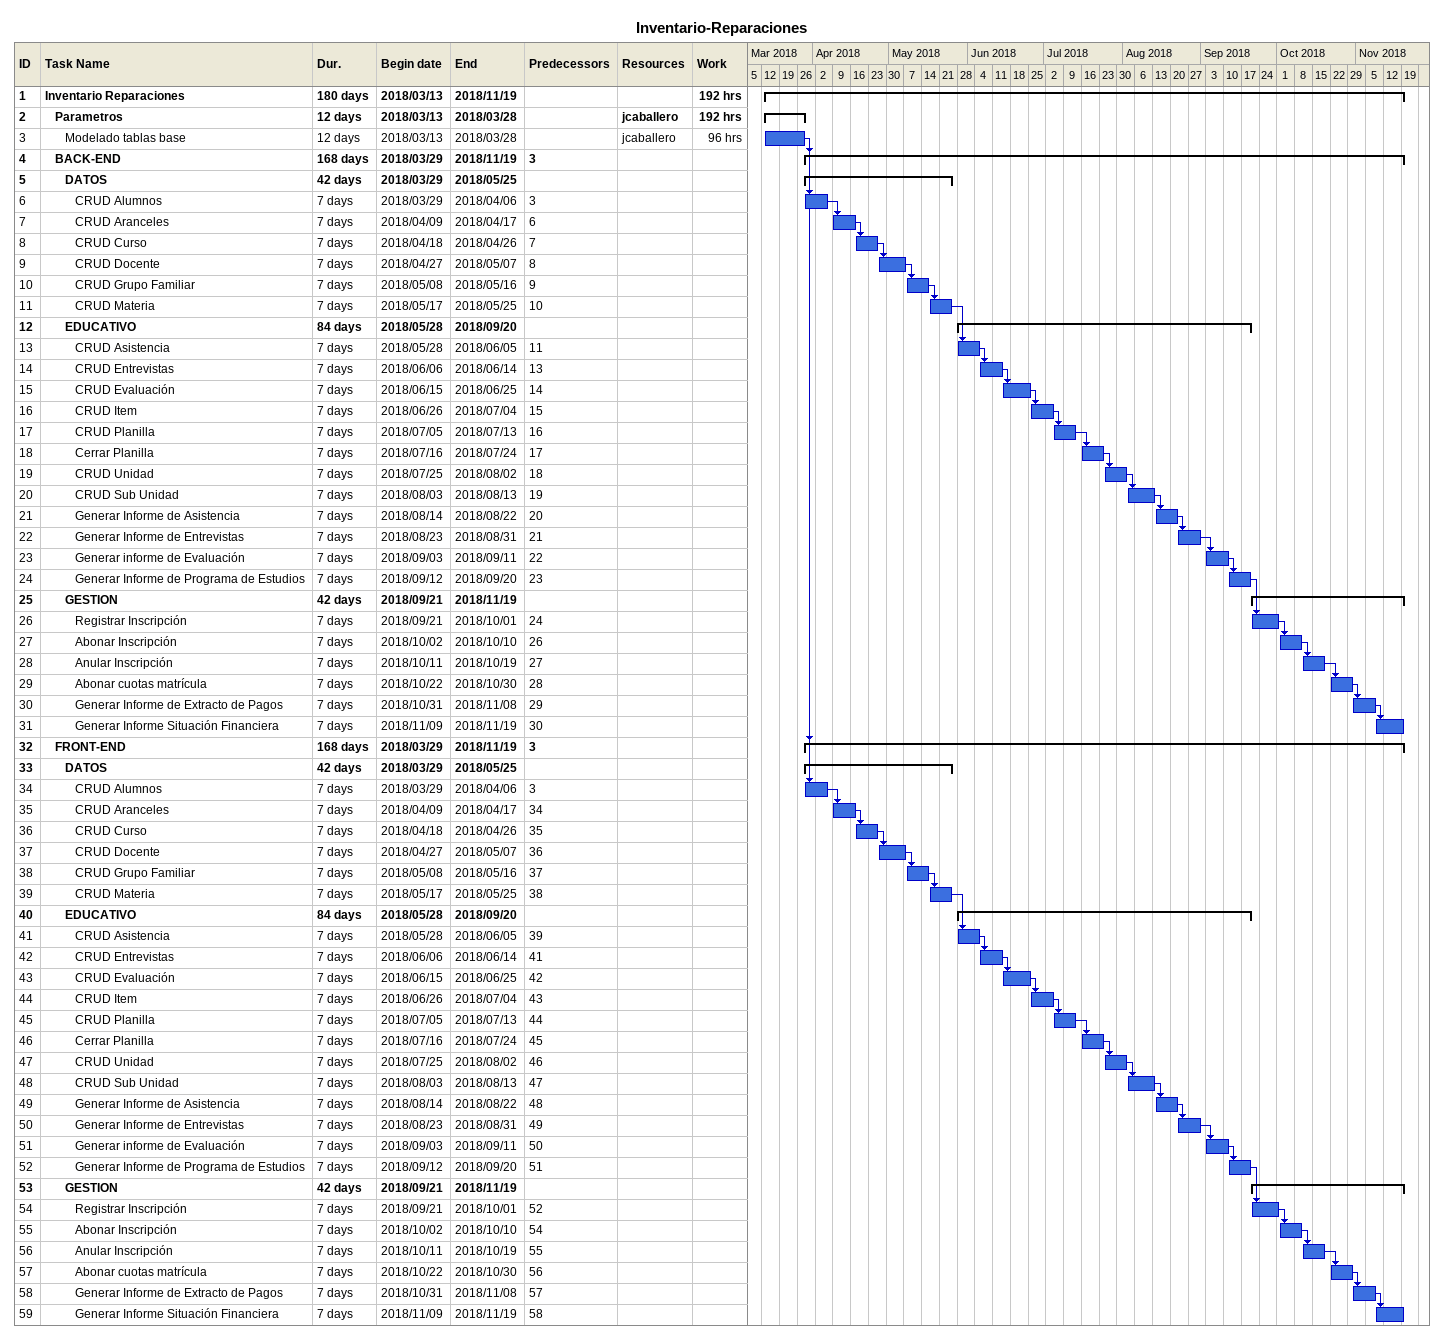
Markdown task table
Inventario-Reparaciones

| ID | Level | Task | Duration | Start | Finish | Predecessors | Resources | Work (h) |
|---|---|---|---|---|---|---|---|---|
| 1 | 1 | **Inventario Reparaciones** | 180d | 2018-03-13 | 2018-11-19 |  |  | 192 |
| 2 | 2 | **Parametros** | 12d | 2018-03-13 | 2018-03-28 |  | jcaballero | 192 |
| 3 | 3 | Modelado tablas base | 12d | 2018-03-13 | 2018-03-28 |  | jcaballero | 96 |
| 4 | 2 | **BACK-END** | 168d | 2018-03-29 | 2018-11-19 | 3 |  |  |
| 5 | 3 | **DATOS** | 42d | 2018-03-29 | 2018-05-25 |  |  |  |
| 6 | 4 | CRUD Alumnos | 7d | 2018-03-29 | 2018-04-06 | 3 |  |  |
| 7 | 4 | CRUD Aranceles | 7d | 2018-04-09 | 2018-04-17 | 6 |  |  |
| 8 | 4 | CRUD Curso | 7d | 2018-04-18 | 2018-04-26 | 7 |  |  |
| 9 | 4 | CRUD Docente | 7d | 2018-04-27 | 2018-05-07 | 8 |  |  |
| 10 | 4 | CRUD Grupo Familiar | 7d | 2018-05-08 | 2018-05-16 | 9 |  |  |
| 11 | 4 | CRUD Materia | 7d | 2018-05-17 | 2018-05-25 | 10 |  |  |
| 12 | 3 | **EDUCATIVO** | 84d | 2018-05-28 | 2018-09-20 |  |  |  |
| 13 | 4 | CRUD Asistencia | 7d | 2018-05-28 | 2018-06-05 | 11 |  |  |
| 14 | 4 | CRUD Entrevistas | 7d | 2018-06-06 | 2018-06-14 | 13 |  |  |
| 15 | 4 | CRUD Evaluación | 7d | 2018-06-15 | 2018-06-25 | 14 |  |  |
| 16 | 4 | CRUD Item | 7d | 2018-06-26 | 2018-07-04 | 15 |  |  |
| 17 | 4 | CRUD Planilla | 7d | 2018-07-05 | 2018-07-13 | 16 |  |  |
| 18 | 4 | Cerrar Planilla | 7d | 2018-07-16 | 2018-07-24 | 17 |  |  |
| 19 | 4 | CRUD Unidad | 7d | 2018-07-25 | 2018-08-02 | 18 |  |  |
| 20 | 4 | CRUD Sub Unidad | 7d | 2018-08-03 | 2018-08-13 | 19 |  |  |
| 21 | 4 | Generar Informe de Asistencia | 7d | 2018-08-14 | 2018-08-22 | 20 |  |  |
| 22 | 4 | Generar Informe de Entrevistas | 7d | 2018-08-23 | 2018-08-31 | 21 |  |  |
| 23 | 4 | Generar informe de Evaluación | 7d | 2018-09-03 | 2018-09-11 | 22 |  |  |
| 24 | 4 | Generar Informe de Programa de Estudios | 7d | 2018-09-12 | 2018-09-20 | 23 |  |  |
| 25 | 3 | **GESTION** | 42d | 2018-09-21 | 2018-11-19 |  |  |  |
| 26 | 4 | Registrar Inscripción | 7d | 2018-09-21 | 2018-10-01 | 24 |  |  |
| 27 | 4 | Abonar Inscripción | 7d | 2018-10-02 | 2018-10-10 | 26 |  |  |
| 28 | 4 | Anular Inscripción | 7d | 2018-10-11 | 2018-10-19 | 27 |  |  |
| 29 | 4 | Abonar cuotas matrícula | 7d | 2018-10-22 | 2018-10-30 | 28 |  |  |
| 30 | 4 | Generar Informe de Extracto de Pagos | 7d | 2018-10-31 | 2018-11-08 | 29 |  |  |
| 31 | 4 | Generar Informe Situación Financiera | 7d | 2018-11-09 | 2018-11-19 | 30 |  |  |
| 32 | 2 | **FRONT-END** | 168d | 2018-03-29 | 2018-11-19 | 3 |  |  |
| 33 | 3 | **DATOS** | 42d | 2018-03-29 | 2018-05-25 |  |  |  |
| 34 | 4 | CRUD Alumnos | 7d | 2018-03-29 | 2018-04-06 | 3 |  |  |
| 35 | 4 | CRUD Aranceles | 7d | 2018-04-09 | 2018-04-17 | 34 |  |  |
| 36 | 4 | CRUD Curso | 7d | 2018-04-18 | 2018-04-26 | 35 |  |  |
| 37 | 4 | CRUD Docente | 7d | 2018-04-27 | 2018-05-07 | 36 |  |  |
| 38 | 4 | CRUD Grupo Familiar | 7d | 2018-05-08 | 2018-05-16 | 37 |  |  |
| 39 | 4 | CRUD Materia | 7d | 2018-05-17 | 2018-05-25 | 38 |  |  |
| 40 | 3 | **EDUCATIVO** | 84d | 2018-05-28 | 2018-09-20 |  |  |  |
| 41 | 4 | CRUD Asistencia | 7d | 2018-05-28 | 2018-06-05 | 39 |  |  |
| 42 | 4 | CRUD Entrevistas | 7d | 2018-06-06 | 2018-06-14 | 41 |  |  |
| 43 | 4 | CRUD Evaluación | 7d | 2018-06-15 | 2018-06-25 | 42 |  |  |
| 44 | 4 | CRUD Item | 7d | 2018-06-26 | 2018-07-04 | 43 |  |  |
| 45 | 4 | CRUD Planilla | 7d | 2018-07-05 | 2018-07-13 | 44 |  |  |
| 46 | 4 | Cerrar Planilla | 7d | 2018-07-16 | 2018-07-24 | 45 |  |  |
| 47 | 4 | CRUD Unidad | 7d | 2018-07-25 | 2018-08-02 | 46 |  |  |
| 48 | 4 | CRUD Sub Unidad | 7d | 2018-08-03 | 2018-08-13 | 47 |  |  |
| 49 | 4 | Generar Informe de Asistencia | 7d | 2018-08-14 | 2018-08-22 | 48 |  |  |
| 50 | 4 | Generar Informe de Entrevistas | 7d | 2018-08-23 | 2018-08-31 | 49 |  |  |
| 51 | 4 | Generar informe de Evaluación | 7d | 2018-09-03 | 2018-09-11 | 50 |  |  |
| 52 | 4 | Generar Informe de Programa de Estudios | 7d | 2018-09-12 | 2018-09-20 | 51 |  |  |
| 53 | 3 | **GESTION** | 42d | 2018-09-21 | 2018-11-19 |  |  |  |
| 54 | 4 | Registrar Inscripción | 7d | 2018-09-21 | 2018-10-01 | 52 |  |  |
| 55 | 4 | Abonar Inscripción | 7d | 2018-10-02 | 2018-10-10 | 54 |  |  |
| 56 | 4 | Anular Inscripción | 7d | 2018-10-11 | 2018-10-19 | 55 |  |  |
| 57 | 4 | Abonar cuotas matrícula | 7d | 2018-10-22 | 2018-10-30 | 56 |  |  |
| 58 | 4 | Generar Informe de Extracto de Pagos | 7d | 2018-10-31 | 2018-11-08 | 57 |  |  |
| 59 | 4 | Generar Informe Situación Financiera | 7d | 2018-11-09 | 2018-11-19 | 58 |  |  |
